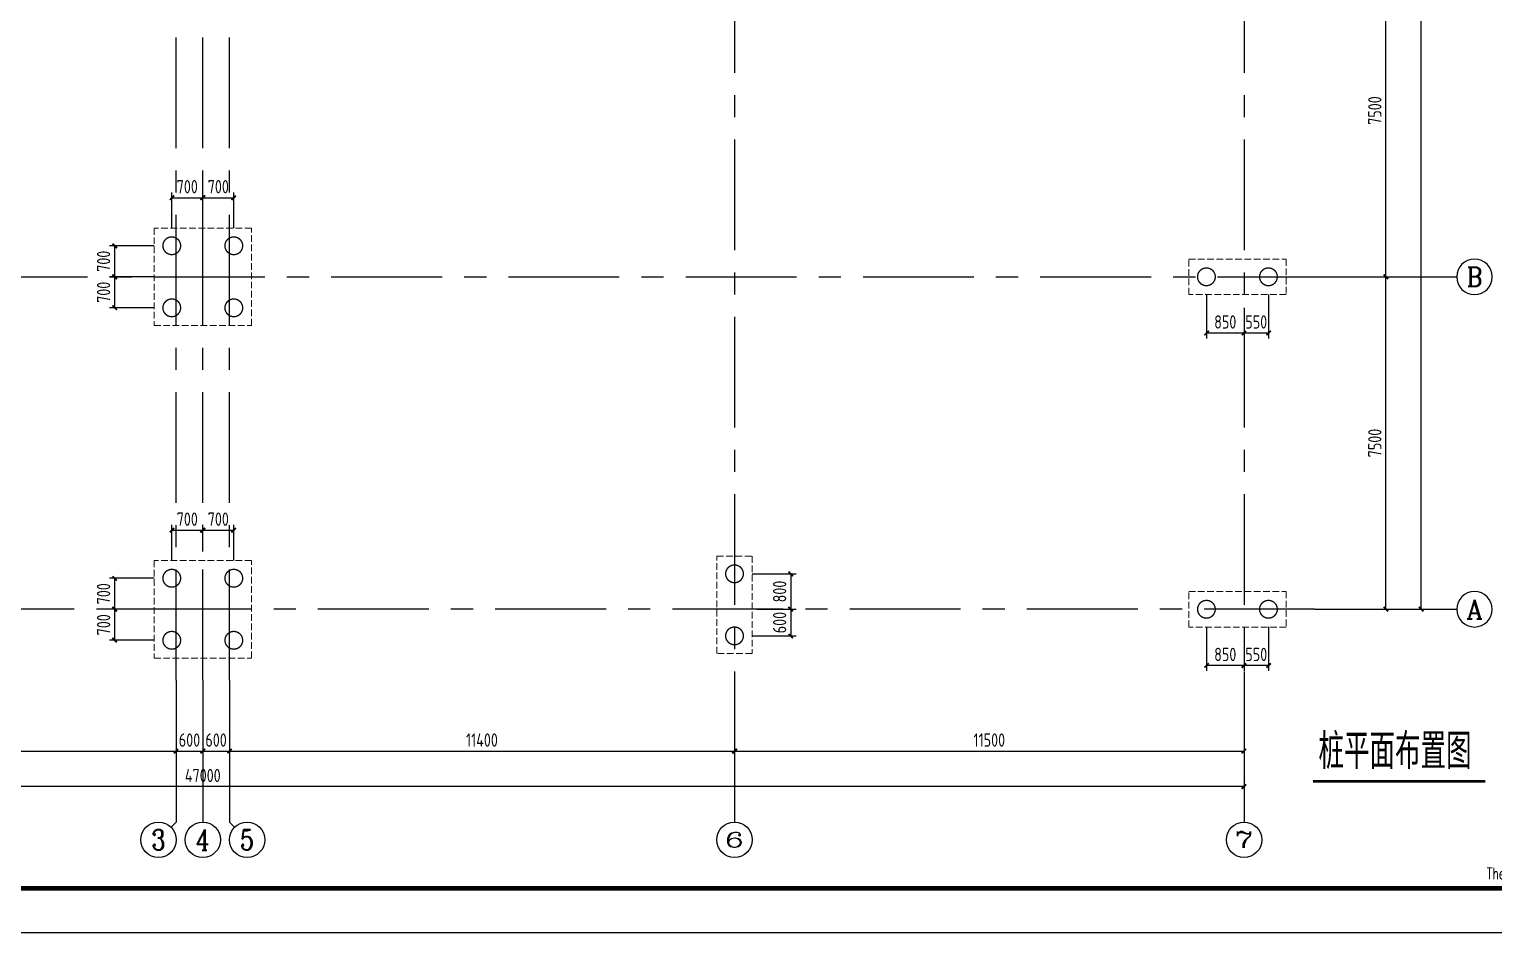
# Model space of a CAD drawing. Header units: millimetres. Extents: x 865490 to 879904, y 39442 to 44891.
# Drawn here: x 866722.9 to 867053.4, y 39448.6 to 39652.4 of the extents above; entities that cross this region are included whole.
import ezdxf
from ezdxf.enums import TextEntityAlignment as Align

# ---------------------------------------------------------------- set-up
doc = ezdxf.new("R2010")
doc.units = ezdxf.units.MM
doc.header["$LTSCALE"] = 1000
doc.header["$MEASUREMENT"] = 0
for name, pattern in [('CENTER', [2, 1.25, -0.25, 0.25, -0.25]), ('DASH', [0.35, 0.25, -0.1]), ('DOTE', [2.42, 2, -0.2, 0.02, -0.2])]:
    doc.linetypes.add(name, pattern=pattern)
for name, color, linetype in [('1507', 6, 'Continuous'), ('AXIS', 3, 'Continuous'), ('AXIS_TEXT', 7, 'Continuous'), ('DIM', 7, 'Continuous'), ('DOTE', 1, 'DOTE'), ('NUM', 7, 'Continuous'), ('柱', 2, 'Continuous')]:
    doc.layers.add(name, color=color, linetype=linetype)
doc.layers.add('承台基础', color=23, linetype='Continuous', lineweight=18)
doc.styles.add('_TCH_AXIS', font='COMPLEX', dxfattribs={"bigfont": 'GBCBIG'})
doc.styles.add('COMPLEX', font='COMPLEX')
doc.styles.add('ECEC_TQ', font='txt_l.shx', dxfattribs={"bigfont": 'hztxt_l.shx'})
doc.styles.add('GBHZ', font='gbenor.shx', dxfattribs={"width": 0.9, "bigfont": 'gbcbig.shx'})
doc.dimstyles.new('Y', dxfattribs={"dimscale": 0, "dimtxt": 3, "dimasz": 0.01, "dimexe": 1.2, "dimexo": 1, "dimgap": 1, "dimtad": 1, "dimdec": 0, "dimlfac": 100, "dimzin": 0, "dimdsep": 46, "dimtxsty": 'GBHZ', "dimblk1": 'DX', "dimblk2": 'DX', "dimsah": 1, "dimcen": 0.09, "dimdle": 1, "dimadec": 0, "dimazin": 0, "dimtfac": 1, "dimtdec": 0, "dimtix": 1, "dimtmove": 2, "dimatfit": 3, "dimldrblk": 'DX', "dimfxl": 0, "dimtolj": 1, "dimtzin": 0, "dimarcsym": 0})
doc.dimstyles.new('Y100', dxfattribs={"dimscale": 0, "dimtxt": 3, "dimasz": 0.01, "dimexe": 1.2, "dimexo": 2, "dimgap": 1, "dimtad": 1, "dimdec": 0, "dimlfac": 100, "dimzin": 0, "dimdsep": 46, "dimtxsty": 'GBHZ', "dimblk": 'DX', "dimcen": 0.09, "dimdle": 1, "dimclrd": 7, "dimclre": 7, "dimclrt": 7, "dimadec": 0, "dimazin": 0, "dimtfac": 1, "dimtdec": 0, "dimtix": 1, "dimtmove": 2, "dimatfit": 3, "dimldrblk": 'DX', "dimfxl": 0, "dimtolj": 1, "dimtzin": 0, "dimarcsym": 0})

# ---------------------------------------------------------------- blocks, each defined once
blk = doc.blocks.new('_AXISO')
blk.add_circle((0, 0), 0.5)
at = {"layer": 'AXIS_TEXT', "style": 'COMPLEX', "width": 1.041667}
blk.add_attdef('A', text='', height=0.56, dxfattribs=at).set_placement((-0.25, -0.28), (0.25, -0.28), align=Align.FIT)
blk = doc.blocks.new('DX')
at = {"color": 0, "linetype": 'ByBlock', "const_width": 40}
blk.add_lwpolyline([(-54, -51), (46, 49)], dxfattribs=at)
blk = doc.blocks.new('*D1163')
at = {"layer": 'Defpoints', "color": 0, "transparency": 16777216}
for p in [(866642.06, 39505.59), (866756.06, 39505.59), (866756.06, 39489.59)]:
    blk.add_point(p, dxfattribs=at)
at = {"layer": 'dim', "color": 7, "lineweight": -2, "transparency": 16777216}
for p, q in [((866642.06, 39503.59), (866642.06, 39488.39)), ((866756.06, 39503.59), (866756.06, 39488.39)), ((866642.07, 39489.59), (866756.05, 39489.59))]:
    blk.add_line(p, q, dxfattribs=at)
at = {"layer": 'dim', "color": 7, "lineweight": -2, "transparency": 16777216, "xscale": 0.01, "yscale": 0.01, "zscale": 0.01, "rotation": 180}
blk.add_blockref('DX', (866642.06, 39489.59), dxfattribs=at)
at = {"layer": 'dim', "color": 7, "lineweight": -2, "transparency": 16777216, "xscale": 0.01, "yscale": 0.01, "zscale": 0.01}
blk.add_blockref('DX', (866756.06, 39489.59), dxfattribs=at)
at = {"layer": 'dim', "color": 7, "transparency": 16777216, "insert": (866699.06, 39492.09), "char_height": 3, "attachment_point": 5, "style": 'GBHZ'}
blk.add_mtext('\\A1;11400', dxfattribs=at)
blk = doc.blocks.new('*D1164')
at = {"layer": 'Defpoints', "color": 0, "transparency": 16777216}
for p in [(866756.06, 39505.59), (866762.06, 39505.59), (866762.06, 39489.59)]:
    blk.add_point(p, dxfattribs=at)
at = {"layer": 'dim', "color": 7, "lineweight": -2, "transparency": 16777216}
for p, q in [((866756.06, 39503.59), (866756.06, 39488.39)), ((866762.06, 39503.59), (866762.06, 39488.39)), ((866756.05, 39489.59), (866756.04, 39489.59)), ((866756.06, 39489.59), (866762.06, 39489.59)), ((866762.07, 39489.59), (866762.08, 39489.59))]:
    blk.add_line(p, q, dxfattribs=at)
at = {"layer": 'dim', "color": 7, "lineweight": -2, "transparency": 16777216, "xscale": 0.01, "yscale": 0.01, "zscale": 0.01}
blk.add_blockref('DX', (866756.06, 39489.59), dxfattribs=at)
at = {"layer": 'dim', "color": 7, "lineweight": -2, "transparency": 16777216, "xscale": 0.01, "yscale": 0.01, "zscale": 0.01, "rotation": 180}
blk.add_blockref('DX', (866762.06, 39489.59), dxfattribs=at)
at = {"layer": 'dim', "color": 7, "transparency": 16777216, "insert": (866759.06, 39492.09), "char_height": 3, "attachment_point": 5, "style": 'GBHZ'}
blk.add_mtext('\\A1;600', dxfattribs=at)
blk = doc.blocks.new('*D1165')
at = {"layer": 'Defpoints', "color": 0, "transparency": 16777216}
for p in [(866762.06, 39505.59), (866768.06, 39505.59), (866768.06, 39489.59)]:
    blk.add_point(p, dxfattribs=at)
at = {"layer": 'dim', "color": 7, "lineweight": -2, "transparency": 16777216}
for p, q in [((866762.06, 39503.59), (866762.06, 39488.39)), ((866768.06, 39503.59), (866768.06, 39488.39)), ((866762.05, 39489.59), (866762.04, 39489.59)), ((866762.06, 39489.59), (866768.06, 39489.59)), ((866768.07, 39489.59), (866768.08, 39489.59))]:
    blk.add_line(p, q, dxfattribs=at)
at = {"layer": 'dim', "color": 7, "lineweight": -2, "transparency": 16777216, "xscale": 0.01, "yscale": 0.01, "zscale": 0.01}
blk.add_blockref('DX', (866762.06, 39489.59), dxfattribs=at)
at = {"layer": 'dim', "color": 7, "lineweight": -2, "transparency": 16777216, "xscale": 0.01, "yscale": 0.01, "zscale": 0.01, "rotation": 180}
blk.add_blockref('DX', (866768.06, 39489.59), dxfattribs=at)
at = {"layer": 'dim', "color": 7, "transparency": 16777216, "insert": (866765.06, 39492.09), "char_height": 3, "attachment_point": 5, "style": 'GBHZ'}
blk.add_mtext('\\A1;600', dxfattribs=at)
blk = doc.blocks.new('*D1166')
at = {"layer": 'Defpoints', "color": 0, "transparency": 16777216}
for p in [(866768.06, 39505.59), (866882.06, 39505.59), (866882.06, 39489.59)]:
    blk.add_point(p, dxfattribs=at)
at = {"layer": 'dim', "color": 7, "lineweight": -2, "transparency": 16777216}
for p, q in [((866768.06, 39503.59), (866768.06, 39488.39)), ((866882.06, 39503.59), (866882.06, 39488.39)), ((866768.07, 39489.59), (866882.05, 39489.59))]:
    blk.add_line(p, q, dxfattribs=at)
at = {"layer": 'dim', "color": 7, "lineweight": -2, "transparency": 16777216, "xscale": 0.01, "yscale": 0.01, "zscale": 0.01, "rotation": 180}
blk.add_blockref('DX', (866768.06, 39489.59), dxfattribs=at)
at = {"layer": 'dim', "color": 7, "lineweight": -2, "transparency": 16777216, "xscale": 0.01, "yscale": 0.01, "zscale": 0.01}
blk.add_blockref('DX', (866882.06, 39489.59), dxfattribs=at)
at = {"layer": 'dim', "color": 7, "transparency": 16777216, "insert": (866825.06, 39492.09), "char_height": 3, "attachment_point": 5, "style": 'GBHZ'}
blk.add_mtext('\\A1;11400', dxfattribs=at)
blk = doc.blocks.new('*D1167')
at = {"layer": 'Defpoints', "color": 0, "transparency": 16777216}
for p in [(866882.06, 39505.59), (866997.06, 39505.59), (866997.06, 39489.59)]:
    blk.add_point(p, dxfattribs=at)
at = {"layer": 'dim', "color": 7, "lineweight": -2, "transparency": 16777216}
for p, q in [((866882.06, 39503.59), (866882.06, 39488.39)), ((866997.06, 39503.59), (866997.06, 39488.39)), ((866882.07, 39489.59), (866997.05, 39489.59))]:
    blk.add_line(p, q, dxfattribs=at)
at = {"layer": 'dim', "color": 7, "lineweight": -2, "transparency": 16777216, "xscale": 0.01, "yscale": 0.01, "zscale": 0.01, "rotation": 180}
blk.add_blockref('DX', (866882.06, 39489.59), dxfattribs=at)
at = {"layer": 'dim', "color": 7, "lineweight": -2, "transparency": 16777216, "xscale": 0.01, "yscale": 0.01, "zscale": 0.01}
blk.add_blockref('DX', (866997.06, 39489.59), dxfattribs=at)
at = {"layer": 'dim', "color": 7, "transparency": 16777216, "insert": (866939.56, 39492.09), "char_height": 3, "attachment_point": 5, "style": 'GBHZ'}
blk.add_mtext('\\A1;11500', dxfattribs=at)
blk = doc.blocks.new('*D1168')
at = {"layer": 'Defpoints', "color": 0, "transparency": 16777216}
for p in [(866527.06, 39505.59), (866997.06, 39505.59), (866527.06, 39481.59)]:
    blk.add_point(p, dxfattribs=at)
at = {"layer": 'dim', "color": 7, "lineweight": -2, "transparency": 16777216}
for p, q in [((866527.06, 39503.59), (866527.06, 39480.39)), ((866997.06, 39503.59), (866997.06, 39480.39)), ((866997.05, 39481.59), (866527.07, 39481.59))]:
    blk.add_line(p, q, dxfattribs=at)
at = {"layer": 'dim', "color": 7, "lineweight": -2, "transparency": 16777216, "xscale": 0.01, "yscale": 0.01, "zscale": 0.01, "rotation": 180}
blk.add_blockref('DX', (866527.06, 39481.59), dxfattribs=at)
at = {"layer": 'dim', "color": 7, "lineweight": -2, "transparency": 16777216, "xscale": 0.01, "yscale": 0.01, "zscale": 0.01}
blk.add_blockref('DX', (866997.06, 39481.59), dxfattribs=at)
at = {"layer": 'dim', "color": 7, "transparency": 16777216, "insert": (866762.06, 39484.09), "char_height": 3, "attachment_point": 5, "style": 'GBHZ'}
blk.add_mtext('\\A1;47000', dxfattribs=at)
blk = doc.blocks.new('*D1176')
at = {"layer": 'Defpoints', "color": 0, "transparency": 16777216}
for p in [(867013.06, 39596.59), (867029.06, 39596.59), (867013.06, 39521.59)]:
    blk.add_point(p, dxfattribs=at)
at = {"layer": 'dim', "color": 7, "lineweight": -2, "transparency": 16777216}
for p, q in [((867015.06, 39596.59), (867030.26, 39596.59)), ((867029.06, 39521.6), (867029.06, 39596.58)), ((867015.06, 39521.59), (867030.26, 39521.59))]:
    blk.add_line(p, q, dxfattribs=at)
at = {"layer": 'dim', "color": 7, "lineweight": -2, "transparency": 16777216, "xscale": 0.01, "yscale": 0.01, "zscale": 0.01}
for p, rotation in [((867029.06, 39596.59), 90), ((867029.06, 39521.59), 270)]:
    blk.add_blockref('DX', p, dxfattribs=dict(at, rotation=rotation))
at = {"layer": 'dim', "color": 7, "transparency": 16777216, "insert": (867026.56, 39559.09), "char_height": 3, "attachment_point": 5, "rotation": 90, "style": 'GBHZ'}
blk.add_mtext('\\A1;7500', dxfattribs=at)
blk = doc.blocks.new('*D1177')
at = {"layer": 'Defpoints', "color": 0, "transparency": 16777216}
for p in [(867013.06, 39671.59), (867029.06, 39671.59), (867013.06, 39596.59)]:
    blk.add_point(p, dxfattribs=at)
at = {"layer": 'dim', "color": 7, "lineweight": -2, "transparency": 16777216}
for p, q in [((867015.06, 39671.59), (867030.26, 39671.59)), ((867029.06, 39596.6), (867029.06, 39671.58)), ((867015.06, 39596.59), (867030.26, 39596.59))]:
    blk.add_line(p, q, dxfattribs=at)
at = {"layer": 'dim', "color": 7, "lineweight": -2, "transparency": 16777216, "xscale": 0.01, "yscale": 0.01, "zscale": 0.01}
for p, rotation in [((867029.06, 39671.59), 90), ((867029.06, 39596.59), 270)]:
    blk.add_blockref('DX', p, dxfattribs=dict(at, rotation=rotation))
at = {"layer": 'dim', "color": 7, "transparency": 16777216, "insert": (867026.56, 39634.09), "char_height": 3, "attachment_point": 5, "rotation": 90, "style": 'GBHZ'}
blk.add_mtext('\\A1;7500', dxfattribs=at)
blk = doc.blocks.new('*D1182')
at = {"layer": 'Defpoints', "color": 0, "transparency": 16777216}
for p in [(867013.06, 39971.59), (867037.06, 39971.59), (867013.06, 39521.59)]:
    blk.add_point(p, dxfattribs=at)
at = {"layer": 'dim', "color": 7, "lineweight": -2, "transparency": 16777216}
for p, q in [((867015.06, 39971.59), (867038.26, 39971.59)), ((867037.06, 39521.6), (867037.06, 39971.58)), ((867015.06, 39521.59), (867038.26, 39521.59))]:
    blk.add_line(p, q, dxfattribs=at)
at = {"layer": 'dim', "color": 7, "lineweight": -2, "transparency": 16777216, "xscale": 0.01, "yscale": 0.01, "zscale": 0.01}
for p, rotation in [((867037.06, 39971.59), 90), ((867037.06, 39521.59), 270)]:
    blk.add_blockref('DX', p, dxfattribs=dict(at, rotation=rotation))
at = {"layer": 'dim', "color": 7, "transparency": 16777216, "insert": (867034.56, 39746.59), "char_height": 3, "attachment_point": 5, "rotation": 90, "style": 'GBHZ'}
blk.add_mtext('\\A1;45000', dxfattribs=at)
blk = doc.blocks.new('*D2183')
at = {"layer": 'Defpoints', "color": 0, "linetype": 'ByBlock', "transparency": 16777216}
for p in [(867002.56, 39593.59), (866997.06, 39590.59), (866997.06, 39583.9)]:
    blk.add_point(p, dxfattribs=at)
at = {"layer": 'dim', "color": 0, "linetype": 'ByBlock', "lineweight": -2, "transparency": 16777216}
for p, q in [((866997.06, 39589.59), (866997.06, 39582.7)), ((867002.56, 39592.59), (867002.56, 39582.7)), ((866997.05, 39583.9), (866997.04, 39583.9)), ((867002.56, 39583.9), (866997.06, 39583.9)), ((867002.57, 39583.9), (867002.58, 39583.9))]:
    blk.add_line(p, q, dxfattribs=at)
at = {"layer": 'dim', "color": 0, "linetype": 'ByBlock', "lineweight": -2, "transparency": 16777216, "xscale": 0.01, "yscale": 0.01, "zscale": 0.01}
blk.add_blockref('DX', (866997.06, 39583.9), dxfattribs=at)
at = {"layer": 'dim', "color": 0, "linetype": 'ByBlock', "lineweight": -2, "transparency": 16777216, "xscale": 0.01, "yscale": 0.01, "zscale": 0.01, "rotation": 180}
blk.add_blockref('DX', (867002.56, 39583.9), dxfattribs=at)
at = {"layer": 'dim', "color": 0, "linetype": 'ByBlock', "transparency": 16777216, "insert": (866999.81, 39586.4), "char_height": 3, "attachment_point": 5, "style": 'GBHZ'}
blk.add_mtext('\\A1;550', dxfattribs=at)
blk = doc.blocks.new('*D2184')
at = {"layer": 'Defpoints', "color": 0, "linetype": 'ByBlock', "transparency": 16777216}
for p in [(866988.56, 39593.59), (866997.06, 39590.59), (866988.56, 39583.9)]:
    blk.add_point(p, dxfattribs=at)
at = {"layer": 'dim', "color": 0, "linetype": 'ByBlock', "lineweight": -2, "transparency": 16777216}
for p, q in [((866988.56, 39592.59), (866988.56, 39582.7)), ((866997.06, 39589.59), (866997.06, 39582.7)), ((866997.05, 39583.9), (866988.57, 39583.9))]:
    blk.add_line(p, q, dxfattribs=at)
at = {"layer": 'dim', "color": 0, "linetype": 'ByBlock', "lineweight": -2, "transparency": 16777216, "xscale": 0.01, "yscale": 0.01, "zscale": 0.01, "rotation": 180}
blk.add_blockref('DX', (866988.56, 39583.9), dxfattribs=at)
at = {"layer": 'dim', "color": 0, "linetype": 'ByBlock', "lineweight": -2, "transparency": 16777216, "xscale": 0.01, "yscale": 0.01, "zscale": 0.01}
blk.add_blockref('DX', (866997.06, 39583.9), dxfattribs=at)
at = {"layer": 'dim', "color": 0, "linetype": 'ByBlock', "transparency": 16777216, "insert": (866992.81, 39586.4), "char_height": 3, "attachment_point": 5, "style": 'GBHZ'}
blk.add_mtext('\\A1;850', dxfattribs=at)
blk = doc.blocks.new('*D2185')
at = {"layer": 'Defpoints', "color": 0, "linetype": 'ByBlock', "transparency": 16777216}
for p in [(867002.56, 39518.59), (866997.06, 39515.59), (866997.06, 39508.9)]:
    blk.add_point(p, dxfattribs=at)
at = {"layer": 'dim', "color": 0, "linetype": 'ByBlock', "lineweight": -2, "transparency": 16777216}
for p, q in [((867002.56, 39517.59), (867002.56, 39507.7)), ((866997.06, 39514.59), (866997.06, 39507.7)), ((866997.05, 39508.9), (866997.04, 39508.9)), ((867002.56, 39508.9), (866997.06, 39508.9)), ((867002.57, 39508.9), (867002.58, 39508.9))]:
    blk.add_line(p, q, dxfattribs=at)
at = {"layer": 'dim', "color": 0, "linetype": 'ByBlock', "lineweight": -2, "transparency": 16777216, "xscale": 0.01, "yscale": 0.01, "zscale": 0.01}
blk.add_blockref('DX', (866997.06, 39508.9), dxfattribs=at)
at = {"layer": 'dim', "color": 0, "linetype": 'ByBlock', "lineweight": -2, "transparency": 16777216, "xscale": 0.01, "yscale": 0.01, "zscale": 0.01, "rotation": 180}
blk.add_blockref('DX', (867002.56, 39508.9), dxfattribs=at)
at = {"layer": 'dim', "color": 0, "linetype": 'ByBlock', "transparency": 16777216, "insert": (866999.81, 39511.4), "char_height": 3, "attachment_point": 5, "style": 'GBHZ'}
blk.add_mtext('\\A1;550', dxfattribs=at)
blk = doc.blocks.new('*D2186')
at = {"layer": 'Defpoints', "color": 0, "linetype": 'ByBlock', "transparency": 16777216}
for p in [(866988.56, 39518.59), (866997.06, 39515.59), (866988.56, 39508.9)]:
    blk.add_point(p, dxfattribs=at)
at = {"layer": 'dim', "color": 0, "linetype": 'ByBlock', "lineweight": -2, "transparency": 16777216}
for p, q in [((866988.56, 39517.59), (866988.56, 39507.7)), ((866997.06, 39514.59), (866997.06, 39507.7)), ((866997.05, 39508.9), (866988.57, 39508.9))]:
    blk.add_line(p, q, dxfattribs=at)
at = {"layer": 'dim', "color": 0, "linetype": 'ByBlock', "lineweight": -2, "transparency": 16777216, "xscale": 0.01, "yscale": 0.01, "zscale": 0.01, "rotation": 180}
blk.add_blockref('DX', (866988.56, 39508.9), dxfattribs=at)
at = {"layer": 'dim', "color": 0, "linetype": 'ByBlock', "lineweight": -2, "transparency": 16777216, "xscale": 0.01, "yscale": 0.01, "zscale": 0.01}
blk.add_blockref('DX', (866997.06, 39508.9), dxfattribs=at)
at = {"layer": 'dim', "color": 0, "linetype": 'ByBlock', "transparency": 16777216, "insert": (866992.81, 39511.4), "char_height": 3, "attachment_point": 5, "style": 'GBHZ'}
blk.add_mtext('\\A1;850', dxfattribs=at)
blk = doc.blocks.new('*D2189')
at = {"layer": 'Defpoints', "color": 0, "transparency": 16777216}
for p in [(866753.06, 39528.59), (866742.17, 39521.59), (866753.06, 39521.59)]:
    blk.add_point(p, dxfattribs=at)
at = {"layer": '柱', "color": 7, "lineweight": -2, "transparency": 16777216}
for p, q in [((866751.06, 39528.59), (866740.97, 39528.59)), ((866742.17, 39528.58), (866742.17, 39521.6)), ((866751.06, 39521.59), (866740.97, 39521.59))]:
    blk.add_line(p, q, dxfattribs=at)
at = {"layer": '柱', "color": 7, "lineweight": -2, "transparency": 16777216, "xscale": 0.01, "yscale": 0.01, "zscale": 0.01}
for p, rotation in [((866742.17, 39528.59), 90), ((866742.17, 39521.59), 270)]:
    blk.add_blockref('DX', p, dxfattribs=dict(at, rotation=rotation))
at = {"layer": '柱', "color": 7, "transparency": 16777216, "insert": (866739.67, 39525.09), "char_height": 3, "attachment_point": 5, "rotation": 90, "style": 'GBHZ'}
blk.add_mtext('\\A1;700', dxfattribs=at)
blk = doc.blocks.new('*D2190')
at = {"layer": 'Defpoints', "color": 0, "transparency": 16777216}
for p in [(866753.06, 39521.59), (866742.17, 39514.59), (866753.06, 39514.59)]:
    blk.add_point(p, dxfattribs=at)
at = {"layer": '柱', "color": 7, "lineweight": -2, "transparency": 16777216}
for p, q in [((866751.06, 39521.59), (866740.97, 39521.59)), ((866742.17, 39521.58), (866742.17, 39514.6)), ((866751.06, 39514.59), (866740.97, 39514.59))]:
    blk.add_line(p, q, dxfattribs=at)
at = {"layer": '柱', "color": 7, "lineweight": -2, "transparency": 16777216, "xscale": 0.01, "yscale": 0.01, "zscale": 0.01}
for p, rotation in [((866742.17, 39521.59), 90), ((866742.17, 39514.59), 270)]:
    blk.add_blockref('DX', p, dxfattribs=dict(at, rotation=rotation))
at = {"layer": '柱', "color": 7, "transparency": 16777216, "insert": (866739.67, 39518.09), "char_height": 3, "attachment_point": 5, "rotation": 90, "style": 'GBHZ'}
blk.add_mtext('\\A1;700', dxfattribs=at)
blk = doc.blocks.new('*D2191')
at = {"layer": 'Defpoints', "color": 0, "transparency": 16777216}
for p in [(866762.06, 39539.42), (866755.06, 39530.59), (866762.06, 39532.59)]:
    blk.add_point(p, dxfattribs=at)
at = {"layer": '柱', "color": 7, "lineweight": -2, "transparency": 16777216}
for p, q in [((866755.06, 39532.59), (866755.06, 39540.62)), ((866762.06, 39534.59), (866762.06, 39540.62)), ((866755.07, 39539.42), (866762.05, 39539.42))]:
    blk.add_line(p, q, dxfattribs=at)
at = {"layer": '柱', "color": 7, "lineweight": -2, "transparency": 16777216, "xscale": 0.01, "yscale": 0.01, "zscale": 0.01, "rotation": 180}
blk.add_blockref('DX', (866755.06, 39539.42), dxfattribs=at)
at = {"layer": '柱', "color": 7, "lineweight": -2, "transparency": 16777216, "xscale": 0.01, "yscale": 0.01, "zscale": 0.01}
blk.add_blockref('DX', (866762.06, 39539.42), dxfattribs=at)
at = {"layer": '柱', "color": 7, "transparency": 16777216, "insert": (866758.56, 39541.92), "char_height": 3, "attachment_point": 5, "style": 'GBHZ'}
blk.add_mtext('\\A1;700', dxfattribs=at)
blk = doc.blocks.new('*D2192')
at = {"layer": 'Defpoints', "color": 0, "transparency": 16777216}
for p in [(866769.06, 39539.42), (866762.06, 39532.59), (866769.06, 39530.59)]:
    blk.add_point(p, dxfattribs=at)
at = {"layer": '柱', "color": 7, "lineweight": -2, "transparency": 16777216}
for p, q in [((866762.06, 39534.59), (866762.06, 39540.62)), ((866769.06, 39532.59), (866769.06, 39540.62)), ((866762.07, 39539.42), (866769.05, 39539.42))]:
    blk.add_line(p, q, dxfattribs=at)
at = {"layer": '柱', "color": 7, "lineweight": -2, "transparency": 16777216, "xscale": 0.01, "yscale": 0.01, "zscale": 0.01, "rotation": 180}
blk.add_blockref('DX', (866762.06, 39539.42), dxfattribs=at)
at = {"layer": '柱', "color": 7, "lineweight": -2, "transparency": 16777216, "xscale": 0.01, "yscale": 0.01, "zscale": 0.01}
blk.add_blockref('DX', (866769.06, 39539.42), dxfattribs=at)
at = {"layer": '柱', "color": 7, "transparency": 16777216, "insert": (866765.56, 39541.92), "char_height": 3, "attachment_point": 5, "style": 'GBHZ'}
blk.add_mtext('\\A1;700', dxfattribs=at)
blk = doc.blocks.new('*D2193')
at = {"layer": 'Defpoints', "color": 0, "transparency": 16777216}
for p in [(866753.06, 39603.59), (866742.17, 39596.59), (866753.06, 39596.59)]:
    blk.add_point(p, dxfattribs=at)
at = {"layer": '柱', "color": 7, "lineweight": -2, "transparency": 16777216}
for p, q in [((866751.06, 39603.59), (866740.97, 39603.59)), ((866742.17, 39603.58), (866742.17, 39596.6)), ((866751.06, 39596.59), (866740.97, 39596.59))]:
    blk.add_line(p, q, dxfattribs=at)
at = {"layer": '柱', "color": 7, "lineweight": -2, "transparency": 16777216, "xscale": 0.01, "yscale": 0.01, "zscale": 0.01}
for p, rotation in [((866742.17, 39603.59), 90), ((866742.17, 39596.59), 270)]:
    blk.add_blockref('DX', p, dxfattribs=dict(at, rotation=rotation))
at = {"layer": '柱', "color": 7, "transparency": 16777216, "insert": (866739.67, 39600.09), "char_height": 3, "attachment_point": 5, "rotation": 90, "style": 'GBHZ'}
blk.add_mtext('\\A1;700', dxfattribs=at)
blk = doc.blocks.new('*D2194')
at = {"layer": 'Defpoints', "color": 0, "transparency": 16777216}
for p in [(866753.06, 39596.59), (866742.17, 39589.59), (866753.06, 39589.59)]:
    blk.add_point(p, dxfattribs=at)
at = {"layer": '柱', "color": 7, "lineweight": -2, "transparency": 16777216}
for p, q in [((866751.06, 39596.59), (866740.97, 39596.59)), ((866742.17, 39596.58), (866742.17, 39589.6)), ((866751.06, 39589.59), (866740.97, 39589.59))]:
    blk.add_line(p, q, dxfattribs=at)
at = {"layer": '柱', "color": 7, "lineweight": -2, "transparency": 16777216, "xscale": 0.01, "yscale": 0.01, "zscale": 0.01}
for p, rotation in [((866742.17, 39596.59), 90), ((866742.17, 39589.59), 270)]:
    blk.add_blockref('DX', p, dxfattribs=dict(at, rotation=rotation))
at = {"layer": '柱', "color": 7, "transparency": 16777216, "insert": (866739.67, 39593.09), "char_height": 3, "attachment_point": 5, "rotation": 90, "style": 'GBHZ'}
blk.add_mtext('\\A1;700', dxfattribs=at)
blk = doc.blocks.new('*D2195')
at = {"layer": 'Defpoints', "color": 0, "transparency": 16777216}
for p in [(866762.06, 39614.42), (866762.06, 39607.59), (866755.06, 39605.59)]:
    blk.add_point(p, dxfattribs=at)
at = {"layer": '柱', "color": 7, "lineweight": -2, "transparency": 16777216}
for p, q in [((866755.06, 39607.59), (866755.06, 39615.62)), ((866755.07, 39614.42), (866762.05, 39614.42)), ((866762.06, 39609.59), (866762.06, 39615.62))]:
    blk.add_line(p, q, dxfattribs=at)
at = {"layer": '柱', "color": 7, "lineweight": -2, "transparency": 16777216, "xscale": 0.01, "yscale": 0.01, "zscale": 0.01, "rotation": 180}
blk.add_blockref('DX', (866755.06, 39614.42), dxfattribs=at)
at = {"layer": '柱', "color": 7, "lineweight": -2, "transparency": 16777216, "xscale": 0.01, "yscale": 0.01, "zscale": 0.01}
blk.add_blockref('DX', (866762.06, 39614.42), dxfattribs=at)
at = {"layer": '柱', "color": 7, "transparency": 16777216, "insert": (866758.56, 39616.92), "char_height": 3, "attachment_point": 5, "style": 'GBHZ'}
blk.add_mtext('\\A1;700', dxfattribs=at)
blk = doc.blocks.new('*D2196')
at = {"layer": 'Defpoints', "color": 0, "transparency": 16777216}
for p in [(866769.06, 39614.42), (866762.06, 39607.59), (866769.06, 39605.59)]:
    blk.add_point(p, dxfattribs=at)
at = {"layer": '柱', "color": 7, "lineweight": -2, "transparency": 16777216}
for p, q in [((866762.06, 39609.59), (866762.06, 39615.62)), ((866762.07, 39614.42), (866769.05, 39614.42)), ((866769.06, 39607.59), (866769.06, 39615.62))]:
    blk.add_line(p, q, dxfattribs=at)
at = {"layer": '柱', "color": 7, "lineweight": -2, "transparency": 16777216, "xscale": 0.01, "yscale": 0.01, "zscale": 0.01, "rotation": 180}
blk.add_blockref('DX', (866762.06, 39614.42), dxfattribs=at)
at = {"layer": '柱', "color": 7, "lineweight": -2, "transparency": 16777216, "xscale": 0.01, "yscale": 0.01, "zscale": 0.01}
blk.add_blockref('DX', (866769.06, 39614.42), dxfattribs=at)
at = {"layer": '柱', "color": 7, "transparency": 16777216, "insert": (866765.56, 39616.92), "char_height": 3, "attachment_point": 5, "style": 'GBHZ'}
blk.add_mtext('\\A1;700', dxfattribs=at)
blk = doc.blocks.new('*D2201')
at = {"layer": 'Defpoints', "color": 0, "linetype": 'ByBlock', "transparency": 16777216}
for p in [(866885.06, 39529.59), (866886.06, 39521.59), (866894.74, 39521.59)]:
    blk.add_point(p, dxfattribs=at)
at = {"layer": 'dim', "color": 0, "linetype": 'ByBlock', "lineweight": -2, "transparency": 16777216}
for p, q in [((866886.06, 39529.59), (866895.94, 39529.59)), ((866894.74, 39529.58), (866894.74, 39521.6)), ((866887.06, 39521.59), (866895.94, 39521.59))]:
    blk.add_line(p, q, dxfattribs=at)
at = {"layer": 'dim', "color": 0, "linetype": 'ByBlock', "lineweight": -2, "transparency": 16777216, "xscale": 0.01, "yscale": 0.01, "zscale": 0.01}
for p, rotation in [((866894.74, 39529.59), 90), ((866894.74, 39521.59), 270)]:
    blk.add_blockref('DX', p, dxfattribs=dict(at, rotation=rotation))
at = {"layer": 'dim', "color": 0, "linetype": 'ByBlock', "transparency": 16777216, "insert": (866892.24, 39525.59), "char_height": 3, "attachment_point": 5, "rotation": 90, "style": 'GBHZ'}
blk.add_mtext('\\A1;800', dxfattribs=at)
blk = doc.blocks.new('*D2202')
at = {"layer": 'Defpoints', "color": 0, "linetype": 'ByBlock', "transparency": 16777216}
for p in [(866886.06, 39521.59), (866885.06, 39515.59), (866894.74, 39515.59)]:
    blk.add_point(p, dxfattribs=at)
at = {"layer": 'dim', "color": 0, "linetype": 'ByBlock', "lineweight": -2, "transparency": 16777216}
for p, q in [((866887.06, 39521.59), (866895.94, 39521.59)), ((866894.74, 39521.6), (866894.74, 39521.61)), ((866894.74, 39521.59), (866894.74, 39515.59)), ((866886.06, 39515.59), (866895.94, 39515.59)), ((866894.74, 39515.58), (866894.74, 39515.57))]:
    blk.add_line(p, q, dxfattribs=at)
at = {"layer": 'dim', "color": 0, "linetype": 'ByBlock', "lineweight": -2, "transparency": 16777216, "xscale": 0.01, "yscale": 0.01, "zscale": 0.01}
for p, rotation in [((866894.74, 39521.59), 270), ((866894.74, 39515.59), 90)]:
    blk.add_blockref('DX', p, dxfattribs=dict(at, rotation=rotation))
at = {"layer": 'dim', "color": 0, "linetype": 'ByBlock', "transparency": 16777216, "insert": (866892.24, 39518.59), "char_height": 3, "attachment_point": 5, "rotation": 90, "style": 'GBHZ'}
blk.add_mtext('\\A1;600', dxfattribs=at)

msp = doc.modelspace()

# ---------------------------------------------------------------- linework, layer by layer
msp.add_line((867272.78, 39448.627), (866431.78, 39448.627))
at = {"color": 0, "const_width": 1}
msp.add_lwpolyline([(867262.78, 39458.627), (866456.78, 39458.627), (866456.78, 40032.627), (867262.78, 40032.627)], close=True, dxfattribs=at)
at = {"const_width": 0.667}
msp.add_lwpolyline([(867012.587, 39482.776), (867051.531, 39482.776)], dxfattribs=at)
at = {"layer": '1507', "linetype": 'ByBlock', "const_width": 0.3}
for points in [[(866753.058, 39603.586, 1), (866757.058, 39603.586, 1)], [(866767.058, 39603.586, 1), (866771.058, 39603.586, 1)], [(866990.558, 39596.586, -1), (866986.558, 39596.586, -1)], [(867004.558, 39596.586, -1), (867000.558, 39596.586, -1)], [(866753.058, 39589.586, 1), (866757.058, 39589.586, 1)], [(866767.058, 39589.586, 1), (866771.058, 39589.586, 1)], [(866753.058, 39528.586, 1), (866757.058, 39528.586, 1)], [(866767.058, 39528.586, 1), (866771.058, 39528.586, 1)], [(866882.058, 39531.586, -1), (866882.058, 39527.586, -1)], [(866990.558, 39521.586, -1), (866986.558, 39521.586, -1)], [(867004.558, 39521.586, -1), (867000.558, 39521.586, -1)], [(866882.058, 39517.586, -1), (866882.058, 39513.586, -1)], [(866753.058, 39514.586, 1), (866757.058, 39514.586, 1)], [(866767.058, 39514.586, 1), (866771.058, 39514.586, 1)]]:
    msp.add_lwpolyline(points, format="xyb", close=True, dxfattribs=at)
at = {"layer": 'AXIS', "color": 0}
for p, q in [((867013.058, 39596.586), (867045.058, 39596.586)), ((867013.058, 39521.586), (867045.058, 39521.586)), ((866756.058, 39505.586), (866756.058, 39473.586)), ((866762.058, 39505.586), (866762.058, 39473.586)), ((866768.058, 39505.586), (866768.058, 39473.586)), ((866882.058, 39505.586), (866882.058, 39473.586)), ((866997.058, 39505.586), (866997.058, 39473.586)), ((866754.886, 39472.414), (866756.058, 39473.586)), ((866769.229, 39472.414), (866768.058, 39473.586))]:
    msp.add_line(p, q, dxfattribs=at)
at = {"layer": 'DOTE', "linetype": 'CENTER', "ltscale": 0.02}
for p, q in [((866756.058, 39505.586), (866756.058, 39987.586)), ((866762.058, 39505.586), (866762.058, 39987.586)), ((866768.058, 39505.586), (866768.058, 39987.586)), ((866882.058, 39987.586), (866882.058, 39505.586)), ((866997.058, 39987.586), (866997.058, 39505.586)), ((866511.058, 39596.586), (867013.058, 39596.586)), ((867013.058, 39521.586), (866511.058, 39521.586))]:
    msp.add_line(p, q, dxfattribs=at)
at = {"layer": '承台基础', "color": 2, "linetype": 'DASH', "ltscale": 0.006}
for points in [[(866773.058, 39607.586), (866751.058, 39607.586), (866751.058, 39585.586), (866773.058, 39585.586)], [(867006.558, 39592.586), (866984.558, 39592.586), (866984.558, 39600.586), (867006.558, 39600.586)], [(866886.058, 39533.586), (866886.058, 39511.586), (866878.058, 39511.586), (866878.058, 39533.586)], [(866773.058, 39532.586), (866751.058, 39532.586), (866751.058, 39510.586), (866773.058, 39510.586)], [(867006.558, 39517.586), (866984.558, 39517.586), (866984.558, 39525.586), (867006.558, 39525.586)]]:
    msp.add_lwpolyline(points, close=True, dxfattribs=at)

# ---------------------------------------------------------------- block references
at = {"layer": 'AXIS', "color": 0}
ref = msp.add_blockref('_AXISO', (867049.058, 39596.586), dxfattribs=dict(at, xscale=-8, yscale=8, zscale=8))
ref.add_attrib('A', 'B', dxfattribs={"layer": 'AXIS_TEXT', "color": 0, "height": 4.353, "style": '_TCH_AXIS'}).set_placement((867047.296, 39594.41), (867050.819, 39594.41), align=Align.FIT)
ref = msp.add_blockref('_AXISO', (867049.058, 39521.586), dxfattribs=dict(at, xscale=-8, yscale=8, zscale=8))
ref.add_attrib('A', 'A', dxfattribs={"layer": 'AXIS_TEXT', "color": 0, "height": 4.252, "style": '_TCH_AXIS'}).set_placement((867047.235, 39519.46), (867050.88, 39519.46), align=Align.FIT)
ref = msp.add_blockref('_AXISO', (866752.058, 39469.586), dxfattribs=dict(at, xscale=8, yscale=8, zscale=8))
ref.add_attrib('A', '3', dxfattribs={"layer": 'AXIS_TEXT', "color": 0, "height": 4.659, "style": '_TCH_AXIS'}).set_placement((866750.504, 39467.256), (866753.611, 39467.256), align=Align.FIT)
ref = msp.add_blockref('_AXISO', (866762.058, 39469.586), dxfattribs=dict(at, xscale=8, yscale=8, zscale=8))
ref.add_attrib('A', '4', dxfattribs={"layer": 'AXIS_TEXT', "color": 0, "height": 4.659, "style": '_TCH_AXIS', "width": 0.875}).set_placement((866760.504, 39467.256), (866763.611, 39467.256), align=Align.FIT)
ref = msp.add_blockref('_AXISO', (866772.058, 39469.586), dxfattribs=dict(at, xscale=8, yscale=8, zscale=8))
ref.add_attrib('A', '5', dxfattribs={"layer": 'AXIS_TEXT', "color": 0, "height": 4.659, "style": '_TCH_AXIS'}).set_placement((866770.504, 39467.256), (866773.611, 39467.256), align=Align.FIT)
ref = msp.add_blockref('_AXISO', (866882.058, 39469.586), dxfattribs=dict(at, xscale=8, yscale=8, zscale=8))
ref.add_attrib('A', '6', dxfattribs={"layer": 'AXIS_TEXT', "color": 0, "height": 3.284, "style": '_TCH_AXIS', "width": 2.071429}).set_placement((866879.79, 39467.944), (866884.325, 39467.944), align=Align.FIT)
ref = msp.add_blockref('_AXISO', (866997.058, 39469.586), dxfattribs=dict(at, xscale=8, yscale=8, zscale=8))
ref.add_attrib('A', '7', dxfattribs={"layer": 'AXIS_TEXT', "color": 0, "height": 3.688, "style": '_TCH_AXIS', "width": 1.714286}).set_placement((866994.95, 39467.742), (866999.165, 39467.742), align=Align.FIT)

# ---------------------------------------------------------------- texts
at = {"style": 'ECEC_TQ', "width": 0.72}
msp.add_text('The proprietary right of this document belongs to Anhui Huadong Chemical And Medical Engineering  Co.,Ltd.  and any replication or transfer to the 3rd. side is forbidden without its permission. ', height=2.5, dxfattribs=at).set_placement((867172.78, 39461.627), align=Align.MIDDLE)
at = {"layer": 'NUM', "style": 'GBHZ'}
msp.add_text('桩平面布置图', height=8, dxfattribs=at).set_placement((867013.841, 39485.549))

# ---------------------------------------------------------------- dimensions: what is measured, and where the dimension line sits
at = {"layer": 'dim'}
for base, p1, p2, picture, middle in [((867037.058, 39971.586), (867013.058, 39521.586), (867013.058, 39971.586), '*D1182', (867034.558, 39746.586)), ((867029.058, 39671.586), (867013.058, 39596.586), (867013.058, 39671.586), '*D1177', (867026.558, 39634.086)), ((867029.058, 39596.586), (867013.058, 39521.586), (867013.058, 39596.586), '*D1176', (867026.558, 39559.086))]:
    dim = msp.add_linear_dim(base=base, p1=p1, p2=p2, angle=90, dimstyle='Y100', override={"dimscale": 1}, dxfattribs=at)
    dim.commit()
    dim.dimension.update_dxf_attribs({"geometry": picture, "text_midpoint": middle})
at = {"layer": 'dim', "linetype": 'ByBlock'}
for base, p1, p2, angle, picture, middle in [((866988.558, 39583.898), (866997.058, 39590.586), (866988.558, 39593.586), 180, '*D2184', (866992.808, 39586.398)), ((866997.058, 39583.898), (867002.558, 39593.586), (866997.058, 39590.586), 180, '*D2183', (866999.808, 39586.398)), ((866894.745, 39521.586), (866885.058, 39529.586), (866886.058, 39521.586), 270, '*D2201', (866892.245, 39525.586)), ((866894.745, 39515.586), (866886.058, 39521.586), (866885.058, 39515.586), 270, '*D2202', (866892.245, 39518.586)), ((866988.558, 39508.898), (866997.058, 39515.586), (866988.558, 39518.586), 180, '*D2186', (866992.808, 39511.398)), ((866997.058, 39508.898), (867002.558, 39518.586), (866997.058, 39515.586), 180, '*D2185', (866999.808, 39511.398))]:
    dim = msp.add_linear_dim(base=base, p1=p1, p2=p2, angle=angle, dimstyle='Y', override={"dimscale": 1}, dxfattribs=at)
    dim.commit()
    dim.dimension.update_dxf_attribs({"geometry": picture, "text_midpoint": middle})
at = {"layer": 'dim'}
for base, p1, p2, picture, middle in [((866527.058, 39481.586), (866997.058, 39505.586), (866527.058, 39505.586), '*D1168', (866762.058, 39484.086)), ((866756.058, 39489.586), (866642.058, 39505.586), (866756.058, 39505.586), '*D1163', (866699.058, 39492.086)), ((866762.058, 39489.586), (866756.058, 39505.586), (866762.058, 39505.586), '*D1164', (866759.058, 39492.086)), ((866768.058, 39489.586), (866762.058, 39505.586), (866768.058, 39505.586), '*D1165', (866765.058, 39492.086)), ((866882.058, 39489.586), (866768.058, 39505.586), (866882.058, 39505.586), '*D1166', (866825.058, 39492.086)), ((866997.058, 39489.586), (866882.058, 39505.586), (866997.058, 39505.586), '*D1167', (866939.558, 39492.086))]:
    dim = msp.add_linear_dim(base=base, p1=p1, p2=p2, dimstyle='Y100', override={"dimscale": 1}, dxfattribs=at)
    dim.commit()
    dim.dimension.update_dxf_attribs({"geometry": picture, "text_midpoint": middle})
at = {"layer": '柱'}
for base, p1, p2, picture, middle in [((866762.058, 39614.416), (866755.058, 39605.586), (866762.058, 39607.586), '*D2195', (866758.558, 39616.916)), ((866769.058, 39614.416), (866762.058, 39607.586), (866769.058, 39605.586), '*D2196', (866765.558, 39616.916)), ((866762.058, 39539.416), (866755.058, 39530.586), (866762.058, 39532.586), '*D2191', (866758.558, 39541.916)), ((866769.058, 39539.416), (866762.058, 39532.586), (866769.058, 39530.586), '*D2192', (866765.558, 39541.916))]:
    dim = msp.add_linear_dim(base=base, p1=p1, p2=p2, dimstyle='Y100', override={"dimscale": 1, "dimfxl": 2}, dxfattribs=at)
    dim.commit()
    dim.dimension.update_dxf_attribs({"geometry": picture, "text_midpoint": middle})
for base, p1, p2, picture, middle in [((866742.17, 39596.586), (866753.058, 39603.586), (866753.058, 39596.586), '*D2193', (866739.67, 39600.086)), ((866742.17, 39589.586), (866753.058, 39596.586), (866753.058, 39589.586), '*D2194', (866739.67, 39593.086)), ((866742.17, 39521.586), (866753.058, 39528.586), (866753.058, 39521.586), '*D2189', (866739.67, 39525.086)), ((866742.17, 39514.586), (866753.058, 39521.586), (866753.058, 39514.586), '*D2190', (866739.67, 39518.086))]:
    dim = msp.add_linear_dim(base=base, p1=p1, p2=p2, angle=90, dimstyle='Y100', override={"dimscale": 1, "dimfxl": 2}, dxfattribs=at)
    dim.commit()
    dim.dimension.update_dxf_attribs({"geometry": picture, "text_midpoint": middle})

doc.saveas('drawing.dxf')
